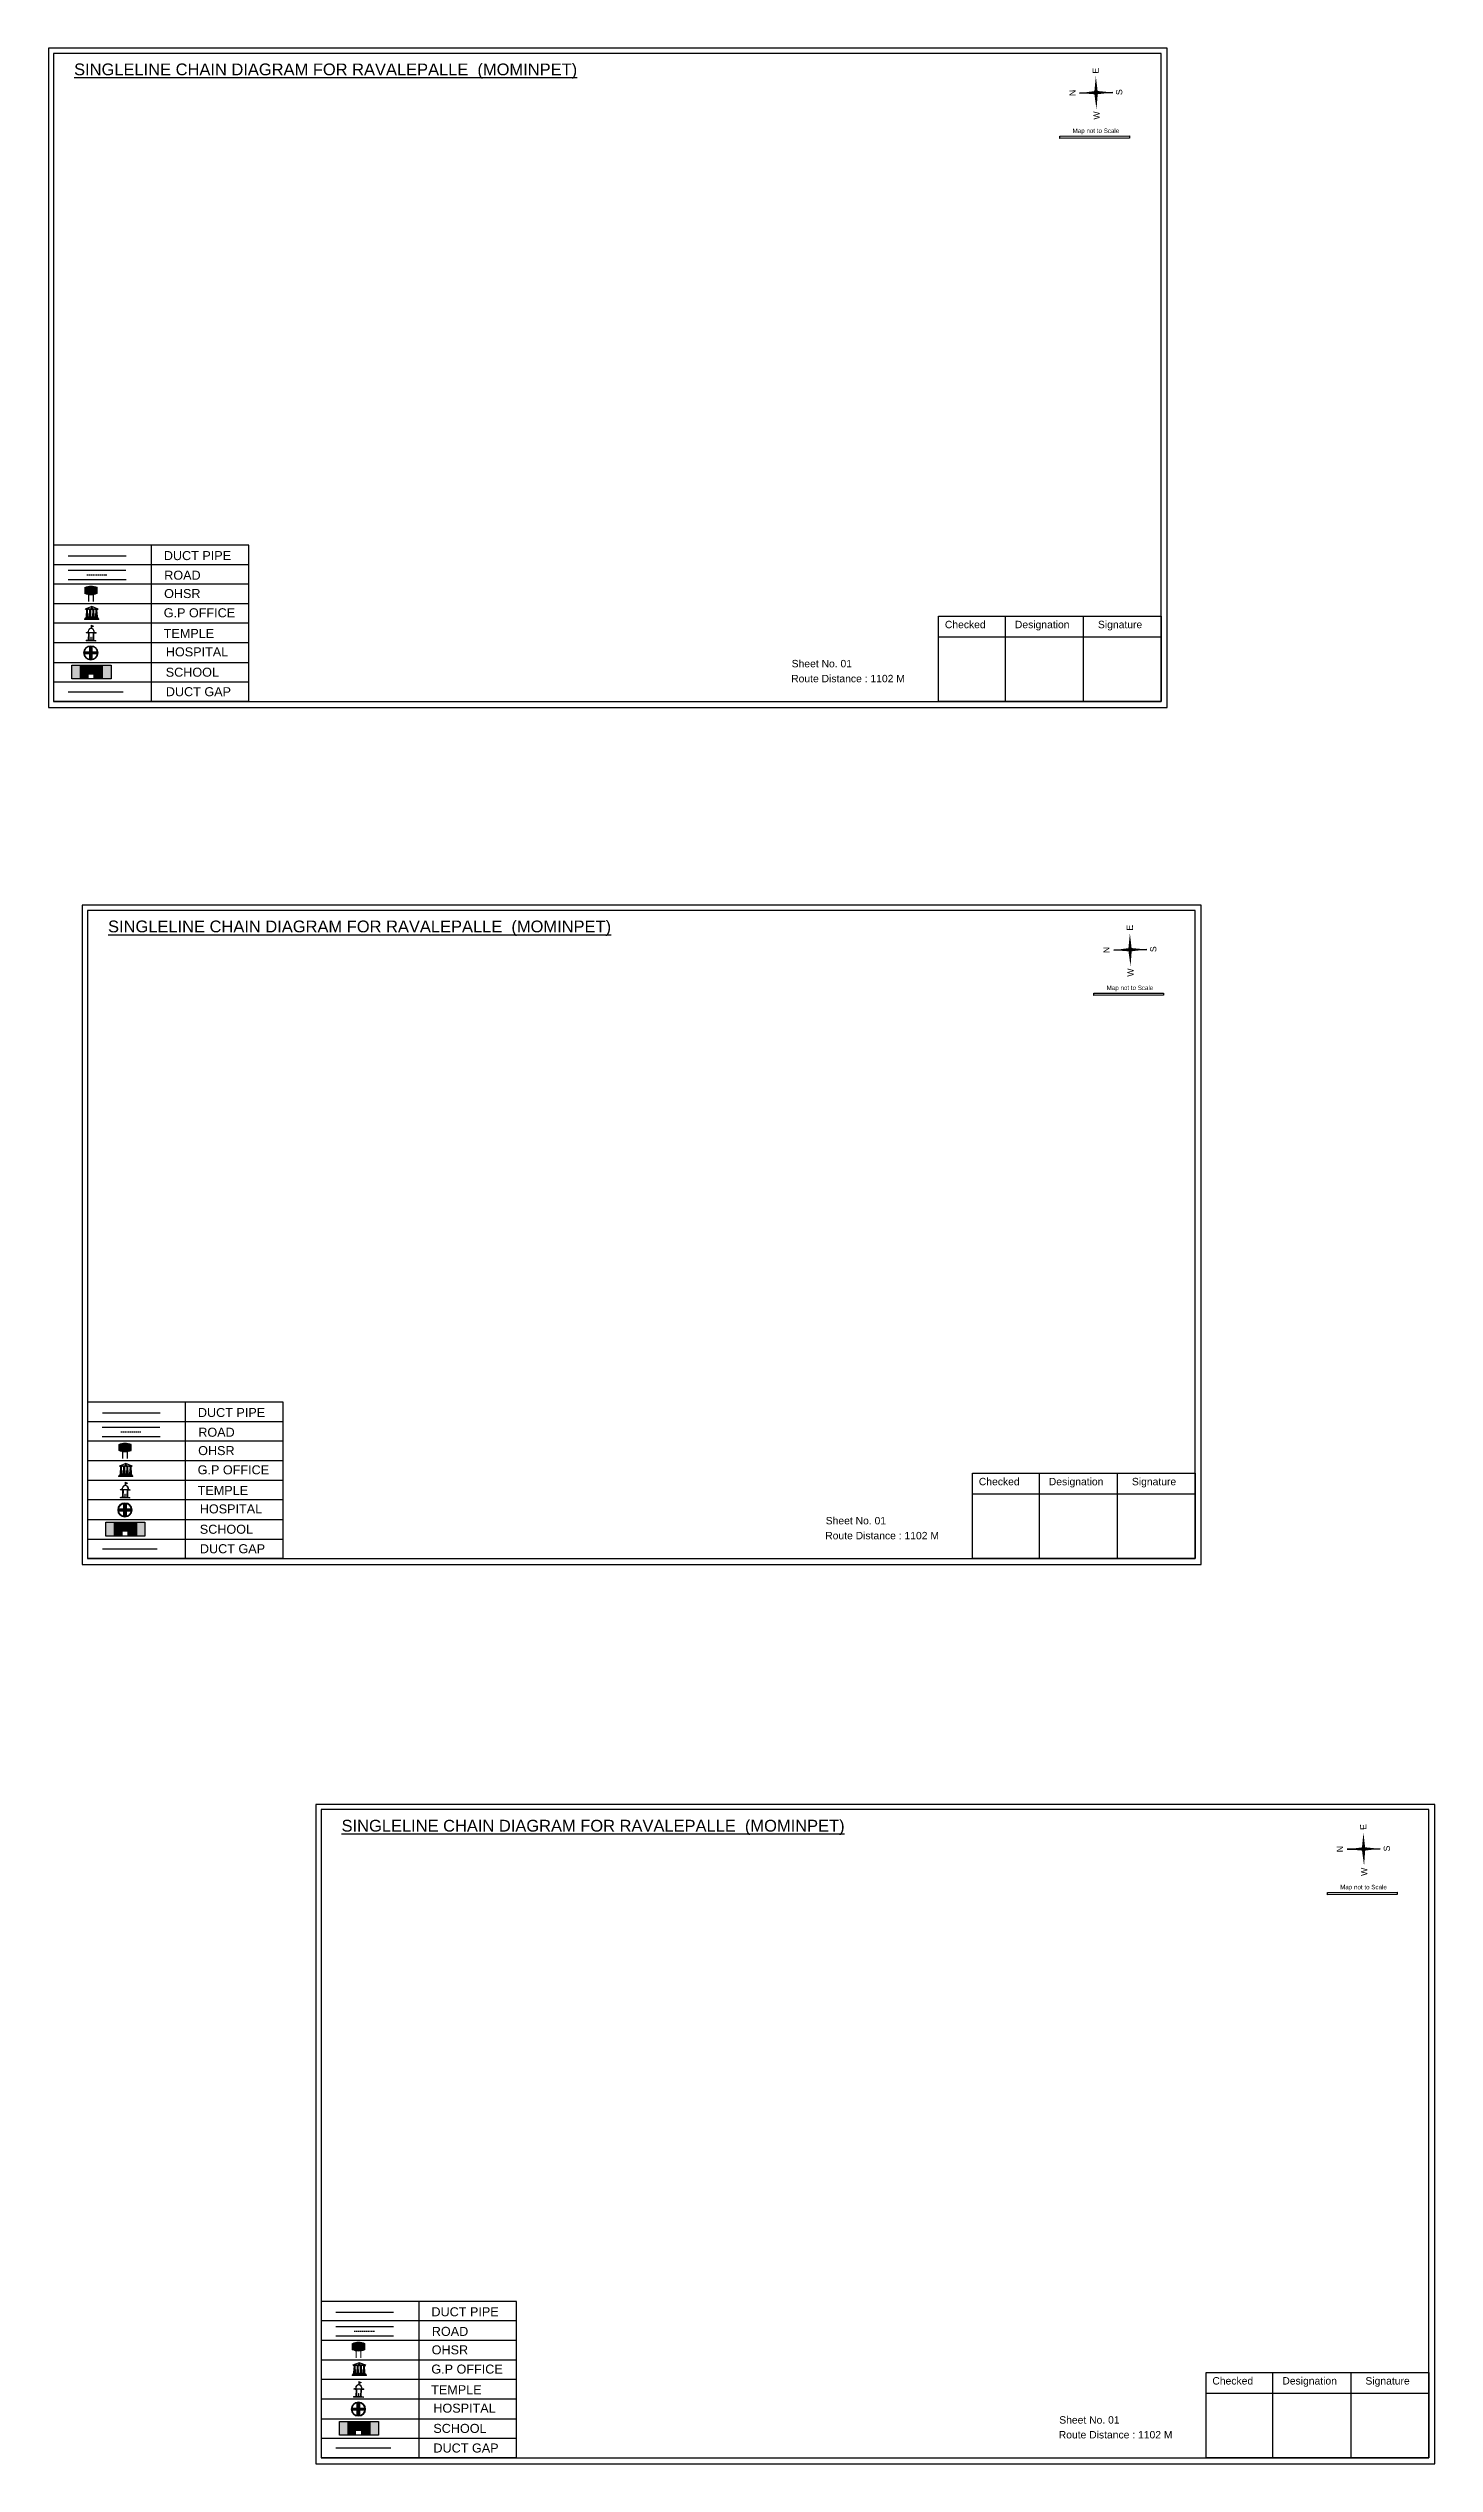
# Model space of a CAD drawing. Header units: inches. Extents: x -117 to 51867, y -12715 to 3423.
# Drawn here: x 35783 to 36886, y -10334 to -8412 of the extents above; entities that cross this region are included whole.
import ezdxf

# ---------------------------------------------------------------- set-up
doc = ezdxf.new("R2010")
doc.units = ezdxf.units.IN
doc.header["$MEASUREMENT"] = 0
doc.linetypes.add('DASHEDX2', pattern=[1.5, 1, -0.5])
doc.layers.add('LANDMARK', color=7, linetype='Continuous')
doc.layers.add('OHT', color=7, linetype='Continuous')
doc.styles.get("Standard").update_dxf_attribs({"font": 'arial.ttf'})

# ---------------------------------------------------------------- blocks, each defined once
blk = doc.blocks.new('OHT')
at = {"linetype": 'Continuous', "lineweight": 0, "true_color": 0x0ffffc}
blk.add_hatch(color=4, dxfattribs=at).paths.add_polyline_path([(0.01, 1), (0, 1, 0.101323), (-0.4, 0.92), (-0.4, 0.52, 0.194075), (0.4, 0.52), (0.4, 0.92, 0.097877)])
at = {"color": 4, "linetype": 'Continuous', "lineweight": 0, "true_color": 0x0ffffc, "flags": 128}
for points in [[(-0.4, 0.52), (-0.4, 0.92)], [(0.4, 0.52), (0.4, 0.92)]]:
    blk.add_lwpolyline(points, dxfattribs=at)
at = {"color": 4, "linetype": 'Continuous', "lineweight": 0, "true_color": 0x0ffffc, "const_width": 0.075, "flags": 128}
for points in [[(-0.15, 0), (-0.15, 0.48)], [(0.15, 0), (0.15, 0.47)]]:
    blk.add_lwpolyline(points, dxfattribs=at)
at = {"color": 4, "linetype": 'Continuous', "lineweight": 0, "true_color": 0x0ffffc}
for centre, radius, start, end in [((0.01, -0.02), 1.02, 67.3109, 113.4711), ((0, 1.51), 1.07, 247.7682, 291.7007)]:
    blk.add_arc(centre, radius, start, end, dxfattribs=at)
blk = doc.blocks.new('Government_Office')
at = {"linetype": 'Continuous', "lineweight": 0, "true_color": 0xff0000}
for points in [[(-0.5, 0.05), (0.5, 0.05), (0.5, 0), (-0.5, 0)], [(-0.45, 0.08), (-0.45, 0.12), (0.45, 0.12), (0.45, 0.08)], [(-0.4, 0.14), (-0.4, 0.18), (0.4, 0.18), (0.4, 0.14)]]:
    blk.add_hatch(color=1, dxfattribs=at).paths.add_polyline_path(points)
h = blk.add_hatch(color=1, dxfattribs=at)
h.paths.add_polyline_path([(0.44, 0.72), (0.45, 0.75), (0, 0.93), (-0.45, 0.75), (-0.44, 0.72)])
h.paths.add_polyline_path([(0.36, 0.75), (-0.36, 0.75), (0, 0.9)], flags=16)
h.paths.add_polyline_path([(0, 0.78, -1), (0, 0.87, -1)], flags=0)
h = blk.add_hatch(color=1, dxfattribs=at)
edge = h.paths.add_edge_path()
edge.add_line((-0.27, 0.2), (-0.3, 0.68))
edge.add_line((-0.3, 0.68), (-0.29, 0.68))
edge.add_arc((-0.28, 0.69), 0.0176, 225.304, 441.5659)
edge.add_line((-0.28, 0.7), (-0.39, 0.7))
edge.add_arc((-0.39, 0.69), 0.0176, 98.4341, 314.696)
edge.add_line((-0.38, 0.68), (-0.37, 0.68))
edge.add_line((-0.37, 0.68), (-0.4, 0.2))
edge.add_line((-0.4, 0.2), (-0.27, 0.2))
h = blk.add_hatch(color=1, dxfattribs=at)
edge = h.paths.add_edge_path()
edge.add_line((-0.05, 0.2), (-0.07, 0.68))
edge.add_line((-0.07, 0.68), (-0.07, 0.68))
edge.add_arc((-0.05, 0.69), 0.0176, 225.304, 441.5659)
edge.add_line((-0.05, 0.7), (-0.17, 0.7))
edge.add_arc((-0.17, 0.69), 0.0176, 98.4341, 314.696)
edge.add_line((-0.16, 0.68), (-0.15, 0.68))
edge.add_line((-0.15, 0.68), (-0.18, 0.2))
edge.add_line((-0.18, 0.2), (-0.05, 0.2))
h = blk.add_hatch(color=1, dxfattribs=at)
edge = h.paths.add_edge_path()
edge.add_arc((0, 0.83), 0.0467, 90, 270)
edge.add_arc((0, 0.83), 0.0467, 270, 450)
h = blk.add_hatch(color=1, dxfattribs=at)
edge = h.paths.add_edge_path()
edge.add_line((0.18, 0.2), (0.15, 0.68))
edge.add_line((0.15, 0.68), (0.16, 0.68))
edge.add_arc((0.17, 0.69), 0.0176, 225.304, 441.5659)
edge.add_line((0.17, 0.7), (0.05, 0.7))
edge.add_arc((0.05, 0.69), 0.0176, 98.4341, 314.696)
edge.add_line((0.07, 0.68), (0.07, 0.68))
edge.add_line((0.07, 0.68), (0.05, 0.2))
edge.add_line((0.05, 0.2), (0.18, 0.2))
h = blk.add_hatch(color=1, dxfattribs=at)
edge = h.paths.add_edge_path()
edge.add_line((0.4, 0.2), (0.37, 0.68))
edge.add_line((0.37, 0.68), (0.38, 0.68))
edge.add_arc((0.39, 0.69), 0.0176, 225.304, 441.5659)
edge.add_line((0.4, 0.7), (0.28, 0.7))
edge.add_arc((0.28, 0.69), 0.0176, 98.4341, 314.696)
edge.add_line((0.29, 0.68), (0.3, 0.68))
edge.add_line((0.3, 0.68), (0.27, 0.2))
edge.add_line((0.27, 0.2), (0.4, 0.2))
at = {"color": 1, "linetype": 'Continuous', "lineweight": 0, "true_color": 0xff0000, "flags": 128}
for points in [[(-0.5, 0.05), (0.5, 0.05), (0.5, 0), (-0.5, 0)], [(-0.45, 0.75), (-0.44, 0.72), (0.44, 0.72), (0.45, 0.75), (0, 0.93)], [(-0.45, 0.08), (-0.45, 0.12), (0.45, 0.12), (0.45, 0.08)], [(-0.4, 0.14), (-0.4, 0.18), (0.4, 0.18), (0.4, 0.14)], [(-0.36, 0.75), (0.36, 0.75), (0, 0.9)]]:
    blk.add_lwpolyline(points, close=True, dxfattribs=at)
for points in [[(-0.27, 0.2), (-0.3, 0.68), (-0.29, 0.68, 1.379694), (-0.28, 0.7), (-0.39, 0.7, 1.379694), (-0.38, 0.68), (-0.37, 0.68), (-0.4, 0.2)], [(-0.05, 0.2), (-0.07, 0.68), (-0.07, 0.68, 1.379694), (-0.05, 0.7), (-0.17, 0.7, 1.379694), (-0.16, 0.68), (-0.15, 0.68), (-0.18, 0.2)], [(0, 0.87, 1), (0, 0.78, 1)], [(0.18, 0.2), (0.15, 0.68), (0.16, 0.68, 1.379694), (0.17, 0.7), (0.05, 0.7, 1.379694), (0.07, 0.68), (0.07, 0.68), (0.05, 0.2)], [(0.4, 0.2), (0.37, 0.68), (0.38, 0.68, 1.379694), (0.4, 0.7), (0.28, 0.7, 1.379694), (0.29, 0.68), (0.3, 0.68), (0.27, 0.2)]]:
    blk.add_lwpolyline(points, format="xyb", close=True, dxfattribs=at)
blk = doc.blocks.new('Temple')
at = {"linetype": 'Continuous', "lineweight": 0, "true_color": 0xff0000}
h = blk.add_hatch(color=1, dxfattribs=at)
edge = h.paths.add_edge_path()
edge.add_line((0.17, 0.49), (0.22, 0.49))
edge.add_line((0.22, 0.49), (0.22, 0.5))
edge.add_line((0.22, 0.5), (0.31, 0.5))
edge.add_line((0.31, 0.5), (0.31, 0.53))
edge.add_line((0.31, 0.53), (0.26, 0.53))
edge.add_line((0.26, 0.53), (0.26, 0.54))
edge.add_line((0.26, 0.54), (0.2, 0.54))
edge.add_spline(control_points=[(0.2, 0.54), (0.2, 0.59), (0.19, 0.64), (0.14, 0.74), (0.09, 0.79), (0.03, 0.8), (0.02, 0.81), (0.01, 0.81)], knot_values=[4.712389, 4.712389, 4.712389, 4.712389, 5.278166, 5.278166, 6.117402, 6.117402, 6.223801, 6.223801, 6.223801, 6.223801], degree=3, periodic=0)
edge.add_line((0.01, 0.81), (0.01, 0.79))
edge.add_line((0.01, 0.79), (-0.01, 0.79))
edge.add_line((-0.01, 0.79), (-0.01, 0.81))
edge.add_spline(control_points=[(-0.01, 0.81), (-0.05, 0.8), (-0.1, 0.78), (-0.17, 0.7), (-0.2, 0.63), (-0.2, 0.55), (-0.2, 0.55), (-0.2, 0.54)], knot_values=[6.343965, 6.343965, 6.343965, 6.343965, 6.956638, 6.956638, 7.795874, 7.795874, 7.853982, 7.853982, 7.853982, 7.853982], degree=3, periodic=0)
edge.add_line((-0.2, 0.54), (-0.26, 0.54))
edge.add_line((-0.26, 0.54), (-0.26, 0.53))
edge.add_line((-0.26, 0.53), (-0.31, 0.53))
edge.add_line((-0.31, 0.53), (-0.31, 0.5))
edge.add_line((-0.31, 0.5), (-0.22, 0.5))
edge.add_line((-0.22, 0.5), (-0.22, 0.49))
edge.add_line((-0.22, 0.49), (-0.17, 0.49))
edge.add_line((-0.17, 0.49), (-0.17, 0.07))
edge.add_arc((-0.2, 0.07), 0.03, -90, 0, ccw=False)
edge.add_line((-0.2, 0.04), (-0.26, 0.04))
edge.add_line((-0.26, 0.04), (-0.26, 0.03))
edge.add_line((-0.26, 0.03), (-0.31, 0.03))
edge.add_line((-0.31, 0.03), (-0.31, 0))
edge.add_line((-0.31, 0), (0.31, 0))
edge.add_line((0.31, 0), (0.31, 0.03))
edge.add_line((0.31, 0.03), (0.26, 0.03))
edge.add_line((0.26, 0.03), (0.26, 0.04))
edge.add_line((0.26, 0.04), (0.2, 0.04))
edge.add_arc((0.2, 0.07), 0.03, 180, 270, ccw=False)
edge.add_line((0.17, 0.07), (0.17, 0.49))
h.paths.add_polyline_path([(0.12, 0.07, -0.414214), (0.1, 0.04), (0.05, 0.04), (0.05, 0.03), (-0.05, 0.03), (-0.05, 0.04), (-0.1, 0.04, -0.414214), (-0.12, 0.07), (-0.12, 0.5), (0.12, 0.5)], flags=16)
edge = h.paths.add_edge_path(flags=16)
edge.add_ellipse((0, 0.54), major_axis=(0, 0.242), ratio=0.722808, start_angle=270, end_angle=450, ccw=False)
edge.add_line((0.17, 0.54), (-0.17, 0.54))
h.paths.add_polyline_path([(0.01, 0.23), (0.01, 0.07), (-0.01, 0.07), (-0.01, 0.23)], flags=0)
at = {"linetype": 'Continuous', "lineweight": 0, "true_color": 0xe66000}
blk.add_hatch(color=32, dxfattribs=at).paths.add_polyline_path([(-0.01, 1), (0.15, 0.93), (0, 0.85)])
at = {"linetype": 'Continuous', "lineweight": 0, "true_color": 0xff0000}
h = blk.add_hatch(color=1, dxfattribs=at)
edge = h.paths.add_edge_path()
edge.add_line((0.01, 0.86), (0, 0.85))
edge.add_line((0, 0.85), (0, 0.93))
edge.add_line((0, 0.93), (-0.01, 0.93))
edge.add_line((-0.01, 0.93), (-0.01, 0.81))
edge.add_spline(control_points=[(-0.01, 0.81), (0, 0.81), (0, 0.81), (0.01, 0.81)], knot_values=[6.223801, 6.223801, 6.223801, 6.223801, 6.343965, 6.343965, 6.343965, 6.343965], degree=3, periodic=0)
edge.add_line((0.01, 0.81), (0.01, 0.86))
h = blk.add_hatch(color=1, dxfattribs=at)
edge = h.paths.add_edge_path()
edge.add_line((0.01, 0.79), (0.01, 0.81))
edge.add_spline(control_points=[(0.01, 0.81), (0, 0.81), (0, 0.81), (-0.01, 0.81)], knot_values=[6.223801, 6.223801, 6.223801, 6.223801, 6.343965, 6.343965, 6.343965, 6.343965], degree=3, periodic=0)
edge.add_line((-0.01, 0.81), (-0.01, 0.79))
edge.add_line((-0.01, 0.79), (0.01, 0.79))
at = {"color": 1, "linetype": 'Continuous', "lineweight": 0, "true_color": 0xff0000, "flags": 128}
blk.add_lwpolyline([(0.2, 0.54), (0.26, 0.54), (0.26, 0.53), (0.31, 0.53), (0.31, 0.5), (0.22, 0.5), (0.22, 0.49), (0.17, 0.49), (0.17, 0.07, 0.414214), (0.2, 0.04), (0.26, 0.04), (0.26, 0.03), (0.31, 0.03), (0.31, 0), (-0.31, 0), (-0.31, 0.03), (-0.26, 0.03), (-0.26, 0.04), (-0.2, 0.04, 0.414214), (-0.17, 0.07), (-0.17, 0.49), (-0.22, 0.49), (-0.22, 0.5), (-0.31, 0.5), (-0.31, 0.53), (-0.26, 0.53), (-0.26, 0.54), (-0.2, 0.54)], format="xyb", dxfattribs=at)
blk.add_lwpolyline([(-0.17, 0.54), (0.17, 0.54)], dxfattribs=at)
blk.add_lwpolyline([(0.12, 0.5), (0.12, 0.07, -0.414214), (0.1, 0.04), (0.05, 0.04), (0.05, 0.03), (-0.05, 0.03), (-0.05, 0.04), (-0.1, 0.04, -0.414214), (-0.12, 0.07), (-0.12, 0.5)], format="xyb", close=True, dxfattribs=at)
at = {"color": 32, "linetype": 'Continuous', "lineweight": 0, "true_color": 0xe66000, "flags": 128}
blk.add_lwpolyline([(-0.01, 1), (0.15, 0.93), (0, 0.85), (-0.01, 1)], dxfattribs=at)
at = {"color": 1, "linetype": 'Continuous', "lineweight": 0, "true_color": 0xff0000, "flags": 128}
for points in [[(0.01, 0.93), (-0.01, 0.93), (-0.01, 0.79), (0.01, 0.79)], [(0.01, 0.23), (-0.01, 0.23), (-0.01, 0.07), (0.01, 0.07)]]:
    blk.add_lwpolyline(points, close=True, dxfattribs=at)
at = {"color": 1, "linetype": 'Continuous', "lineweight": 0, "true_color": 0xff0000}
blk.add_ellipse((0, 0.54), major_axis=(0, 0.242), ratio=0.722808, start_param=4.712389, end_param=7.853982, dxfattribs=at)
blk.add_open_spline([(0.2, 0.54), (0.2, 0.59), (0.19, 0.64), (0.14, 0.74), (0.09, 0.79), (-0.02, 0.82), (-0.08, 0.79), (-0.17, 0.7), (-0.2, 0.63), (-0.2, 0.55), (-0.2, 0.55), (-0.2, 0.54)], degree=3, knots=[4.712389, 4.712389, 4.712389, 4.712389, 5.278166, 5.278166, 6.117402, 6.117402, 6.956638, 6.956638, 7.795874, 7.795874, 7.853982, 7.853982, 7.853982, 7.853982], dxfattribs=at)
blk = doc.blocks.new('*U94')
at = {"color": 0, "linetype": 'DASHEDX2', "transparency": 16777216}
blk.add_line((-8.2, 0), (8, 0), dxfattribs=at)
blk = doc.blocks.new('Hospital')
at = {"linetype": 'Continuous', "lineweight": 0, "true_color": 0x000000}
h = blk.add_hatch(color=18, dxfattribs=at)
h.paths.add_polyline_path([(-0.5, 0, 1), (0.5, 0, 1)])
h.paths.add_polyline_path([(0.45, 0, -1), (-0.45, 0, -1)], flags=16)
at = {"linetype": 'Continuous', "true_color": 0xff0000}
blk.add_hatch(color=1, dxfattribs=at).paths.add_polyline_path([(-0.39, 0.08), (-0.08, 0.08), (-0.08, 0.39), (0.08, 0.39), (0.08, 0.08), (0.39, 0.08), (0.39, -0.08), (0.08, -0.08), (0.08, -0.39), (-0.08, -0.39), (-0.08, -0.08), (-0.39, -0.08)])
at = {"color": 1, "linetype": 'Continuous', "true_color": 0xff0000, "flags": 128}
blk.add_lwpolyline([(-0.39, 0.08), (-0.08, 0.08), (-0.08, 0.39), (0.08, 0.39), (0.08, 0.08), (0.39, 0.08), (0.39, -0.08), (0.08, -0.08), (0.08, -0.39), (-0.08, -0.39), (-0.08, -0.08), (-0.39, -0.08)], close=True, dxfattribs=at)
at = {"color": 18, "linetype": 'Continuous', "lineweight": 0, "true_color": 0x000000}
for radius in [0.5, 0.446]:
    blk.add_circle((0, 0), radius, dxfattribs=at)
blk = doc.blocks.new('*U96')
at = {"color": 0, "linetype": 'DASHEDX2', "transparency": 16777216}
blk.add_line((-8.2, 0), (8, 0), dxfattribs=at)
blk = doc.blocks.new('*U98')
at = {"color": 0, "linetype": 'DASHEDX2', "transparency": 16777216}
blk.add_line((-8.2, 0), (8, 0), dxfattribs=at)

msp = doc.modelspace()

# ---------------------------------------------------------------- hatches: boundary and pattern name
at = {"true_color": 0x0093dd}
h = msp.add_hatch(color=142, dxfattribs=at)
h.dxf.hatch_style = 1
h.paths.add_polyline_path([(36587.9, -8481.9), (36587.9, -8483.8), (36643.4, -8483.6), (36643.4, -8481.8)])
at = {"true_color": 0xc8c92d}
h = msp.add_hatch(color=52, dxfattribs=at)
h.dxf.hatch_style = 1
h.paths.add_polyline_path([(35808, -8902.8), (35801.9, -8902.8), (35801.9, -8913.9), (35808, -8913.9)])
h.paths.add_polyline_path([(35832.9, -8902.8), (35826.7, -8902.8), (35826.7, -8913.9), (35832.9, -8913.9)])
at = {"true_color": 0x293189}
h = msp.add_hatch(color=177, dxfattribs=at)
h.dxf.hatch_style = 1
h.paths.add_polyline_path([(35826.7, -8902.8), (35808, -8902.8), (35808, -8913.9), (35815.1, -8913.9), (35815.1, -8910.3), (35818.9, -8910.3), (35818.9, -8913.9), (35826.7, -8913.9)])
h.paths.add_polyline_path([(35810.7, -8905.3), (35809.3, -8905.3), (35809.3, -8904.1), (35810.7, -8904.1)], flags=16)
h.paths.add_polyline_path([(35823.6, -8905.3), (35823.6, -8904.1), (35825, -8904.1), (35825, -8905.3)], flags=16)
at = {"true_color": 0x0093dd}
h = msp.add_hatch(color=142, dxfattribs=at)
h.dxf.hatch_style = 1
h.paths.add_polyline_path([(36614.9, -9163.9), (36614.9, -9165.7), (36670.4, -9165.6), (36670.4, -9163.8)])
at = {"true_color": 0xc8c92d}
h = msp.add_hatch(color=52, dxfattribs=at)
h.dxf.hatch_style = 1
h.paths.add_polyline_path([(35835.1, -9584.8), (35828.9, -9584.8), (35828.9, -9595.9), (35835.1, -9595.9)])
h.paths.add_polyline_path([(35859.9, -9584.8), (35853.8, -9584.8), (35853.8, -9595.9), (35859.9, -9595.9)])
at = {"true_color": 0x293189}
h = msp.add_hatch(color=177, dxfattribs=at)
h.dxf.hatch_style = 1
h.paths.add_polyline_path([(35853.8, -9584.8), (35835.1, -9584.8), (35835.1, -9595.9), (35842.1, -9595.9), (35842.1, -9592.3), (35846, -9592.3), (35846, -9595.9), (35853.8, -9595.9)])
h.paths.add_polyline_path([(35837.8, -9587.3), (35836.4, -9587.3), (35836.4, -9586), (35837.8, -9586)], flags=16)
h.paths.add_polyline_path([(35850.6, -9587.3), (35850.6, -9586), (35852, -9586), (35852, -9587.3)], flags=16)
at = {"true_color": 0x0093dd}
h = msp.add_hatch(color=142, dxfattribs=at)
h.dxf.hatch_style = 1
h.paths.add_polyline_path([(36800.7, -9879.5), (36800.7, -9881.3), (36856.2, -9881.2), (36856.2, -9879.4)])
at = {"true_color": 0xc8c92d}
h = msp.add_hatch(color=52, dxfattribs=at)
h.dxf.hatch_style = 1
h.paths.add_polyline_path([(36020.9, -10300.4), (36014.7, -10300.4), (36014.7, -10311.5), (36020.9, -10311.5)])
h.paths.add_polyline_path([(36045.8, -10300.4), (36039.6, -10300.4), (36039.6, -10311.5), (36045.8, -10311.5)])
at = {"true_color": 0x293189}
h = msp.add_hatch(color=177, dxfattribs=at)
h.dxf.hatch_style = 1
h.paths.add_polyline_path([(36039.6, -10300.4), (36020.9, -10300.4), (36020.9, -10311.5), (36027.9, -10311.5), (36027.9, -10307.9), (36031.8, -10307.9), (36031.8, -10311.5), (36039.6, -10311.5)])
h.paths.add_polyline_path([(36023.6, -10302.9), (36022.2, -10302.9), (36022.2, -10301.6), (36023.6, -10301.6)], flags=16)
h.paths.add_polyline_path([(36036.5, -10302.9), (36036.5, -10301.6), (36037.8, -10301.6), (36037.8, -10302.9)], flags=16)

# ---------------------------------------------------------------- linework, layer by layer
for p, q in [((36629.9, -8447.2), (36603.6, -8447.7)), ((36603.6, -8447.7), (36629.9, -8447.2)), ((36629.9, -8447.2), (36603.6, -8447.7)), ((36616.8, -8447.4), (36629.9, -8447.2)), ((35787.2, -8807.4), (35787.2, -8930.6)), ((35865, -8807.4), (35865, -8931.8)), ((35942.7, -8823), (35787.2, -8823)), ((35942.7, -8838.5), (35787.2, -8838.5)), ((35798.9, -8827.3), (35844.7, -8827.3)), ((35798.9, -8834.8), (35845, -8834.8)), ((35942.7, -8854.1), (35787.2, -8854.1)), ((35942.7, -8869.6), (35787.2, -8869.6)), ((35942.7, -8885.2), (35787.2, -8885.2)), ((35787.2, -8900.7), (35942.7, -8900.7)), ((35787.2, -8916.3), (35942.7, -8916.3)), ((35787.2, -8930.6), (35787.2, -8931.8)), ((35787.2, -8930.9), (35787.2, -8931.8)), ((35942.7, -8931.8), (35787.2, -8931.8)), ((36657, -9129.2), (36630.7, -9129.7)), ((36630.7, -9129.7), (36657, -9129.2)), ((36657, -9129.2), (36630.7, -9129.7)), ((36643.8, -9129.4), (36657, -9129.2)), ((35814.3, -9489.4), (35814.3, -9612.6)), ((35892, -9489.4), (35892, -9613.8)), ((35969.8, -9505), (35814.3, -9505)), ((35825.9, -9509.2), (35871.8, -9509.2)), ((35969.8, -9520.5), (35814.3, -9520.5)), ((35825.9, -9516.8), (35872, -9516.8)), ((35969.8, -9536.1), (35814.3, -9536.1)), ((35969.8, -9551.6), (35814.3, -9551.6)), ((35969.8, -9567.2), (35814.3, -9567.2)), ((35814.3, -9582.7), (35969.8, -9582.7)), ((35814.3, -9598.3), (35969.8, -9598.3)), ((35814.2, -9612.8), (35814.2, -9613.8)), ((35814.3, -9612.6), (35814.3, -9613.8)), ((35969.8, -9613.8), (35814.3, -9613.8)), ((36842.8, -9844.8), (36816.5, -9845.2)), ((36816.5, -9845.2), (36842.8, -9844.8)), ((36842.8, -9844.8), (36816.5, -9845.2)), ((36829.7, -9845), (36842.8, -9844.8)), ((36000.1, -10205), (36000.1, -10328.2)), ((36077.8, -10205), (36077.8, -10329.4)), ((36155.6, -10220.5), (36000.1, -10220.5)), ((36011.7, -10224.8), (36057.6, -10224.8)), ((36155.6, -10236.1), (36000.1, -10236.1)), ((36011.7, -10232.3), (36057.8, -10232.3)), ((36155.6, -10251.6), (36000.1, -10251.6)), ((36155.6, -10267.2), (36000.1, -10267.2)), ((36155.6, -10282.7), (36000.1, -10282.7)), ((36000.1, -10298.3), (36155.6, -10298.3)), ((36000.1, -10313.8), (36155.6, -10313.8)), ((36000.1, -10328.2), (36000.1, -10329.4)), ((36000.1, -10328.4), (36000.1, -10329.4)), ((36155.6, -10329.4), (36000.1, -10329.4))]:
    msp.add_line(p, q)
at = {"color": 1}
for p, q in [((36603.6, -8447.7), (36616.8, -8447.4)), ((36630.7, -9129.7), (36643.8, -9129.4)), ((36816.5, -9845.2), (36829.6, -9845))]:
    msp.add_line(p, q, dxfattribs=at)
at = {"color": 242, "true_color": 0xcd2027}
for p, q in [((36544.3, -8864), (36544.3, -8931.9)), ((36606.5, -8864), (36606.5, -8931.9)), ((36491.3, -8880.4), (36668.5, -8880.4)), ((36571.3, -9546), (36571.3, -9613.9)), ((36633.5, -9546), (36633.5, -9613.9)), ((36518.3, -9562.4), (36695.6, -9562.4)), ((36757.1, -10261.6), (36757.1, -10329.4)), ((36819.3, -10261.6), (36819.3, -10329.4)), ((36704.2, -10278), (36881.4, -10278))]:
    msp.add_line(p, q, dxfattribs=at)
for points in [[(35783.1, -8412), (35783.1, -8936.5), (36673.2, -8936.5), (36673.2, -8412)], [(35787.2, -8416.1), (35787.2, -8931.8), (36668.5, -8931.8), (36668.5, -8416.1)], [(35833, -8902.8), (35833, -8913.9), (35801.9, -8913.9), (35801.9, -8902.8)], [(35810.7, -8904.1), (35810.7, -8905.3), (35809.3, -8905.3), (35809.3, -8904.1)], [(35823.6, -8905.3), (35823.6, -8904.1), (35825, -8904.1), (35825, -8905.3)], [(35810.1, -9094), (35810.1, -9618.5), (36700.3, -9618.5), (36700.3, -9094)], [(35814.2, -9098), (35814.2, -9613.8), (36695.6, -9613.8), (36695.6, -9098)], [(35860, -9584.8), (35860, -9595.9), (35828.9, -9595.9), (35828.9, -9584.8)], [(35837.8, -9586), (35837.8, -9587.3), (35836.4, -9587.3), (35836.4, -9586)], [(35850.6, -9587.3), (35850.6, -9586), (35852, -9586), (35852, -9587.3)], [(35995.9, -9809.6), (35995.9, -10334.1), (36886.1, -10334.1), (36886.1, -9809.6)], [(36000.1, -9813.6), (36000.1, -10329.4), (36881.4, -10329.4), (36881.4, -9813.6)], [(36045.8, -10300.4), (36045.8, -10311.5), (36014.7, -10311.5), (36014.7, -10300.4)], [(36023.6, -10301.6), (36023.6, -10302.9), (36022.2, -10302.9), (36022.2, -10301.6)], [(36036.5, -10302.9), (36036.5, -10301.6), (36037.8, -10301.6), (36037.8, -10302.9)]]:
    msp.add_lwpolyline(points, close=True)
at = {"color": 142, "true_color": 0x0093dd}
for points in [[(36643.4, -8483.6), (36587.9, -8483.8), (36587.9, -8481.9), (36643.4, -8481.8), (36643.4, -8483.6)], [(36670.4, -9165.6), (36614.9, -9165.7), (36614.9, -9163.9), (36670.4, -9163.8), (36670.4, -9165.6)], [(36856.2, -9881.2), (36800.7, -9881.3), (36800.7, -9879.5), (36856.2, -9879.4), (36856.2, -9881.2)]]:
    msp.add_lwpolyline(points, dxfattribs=at)
for points in [[(35942.7, -8931.8), (35942.7, -8807.4), (35787.2, -8807.4)], [(35813.7, -8913.9), (35813.7, -8909.8), (35820.2, -8909.8), (35820.2, -8913.9)], [(35969.8, -9613.8), (35969.8, -9489.4), (35814.3, -9489.4)], [(35840.8, -9595.9), (35840.8, -9591.8), (35847.3, -9591.8), (35847.3, -9595.9)], [(36155.6, -10329.4), (36155.6, -10205), (36000.1, -10205)], [(36026.6, -10311.5), (36026.6, -10307.4), (36033.1, -10307.4), (36033.1, -10311.5)]]:
    msp.add_lwpolyline(points)
at = {"color": 242, "true_color": 0xcd2027}
for points in [[(36668.5, -8931.9), (36491.3, -8931.9), (36491.3, -8864), (36668.5, -8864)], [(36695.6, -9613.9), (36518.3, -9613.9), (36518.3, -9546), (36695.6, -9546)], [(36881.4, -10329.4), (36704.2, -10329.4), (36704.2, -10261.6), (36881.4, -10261.6)]]:
    msp.add_lwpolyline(points, close=True, dxfattribs=at)
for points in [[(36618.1, -8447.4), (36615.2, -8447.5), (36616.5, -8434.3)], [(36618.1, -8447.4), (36615.2, -8447.5), (36616.5, -8434.3)], [(36618.1, -8447.4), (36615.2, -8447.5), (36617, -8460.6)], [(36618.1, -8447.4), (36615.2, -8447.5), (36617, -8460.6)], [(36616.8, -8448.7), (36616.8, -8445.9), (36629.9, -8447.2)], [(36616.8, -8448.7), (36616.8, -8445.9), (36629.9, -8447.2)], [(36645.1, -9129.4), (36642.3, -9129.4), (36643.6, -9116.3)], [(36645.1, -9129.4), (36642.3, -9129.4), (36643.6, -9116.3)], [(36645.1, -9129.4), (36642.3, -9129.4), (36644.1, -9142.6)], [(36645.1, -9129.4), (36642.3, -9129.4), (36644.1, -9142.6)], [(36643.9, -9130.7), (36643.8, -9127.9), (36657, -9129.2)], [(36643.9, -9130.7), (36643.8, -9127.9), (36657, -9129.2)], [(36830.9, -9845), (36828.1, -9845), (36829.4, -9831.9)], [(36830.9, -9845), (36828.1, -9845), (36829.4, -9831.9)], [(36830.9, -9845), (36828.1, -9845), (36829.9, -9858.2)], [(36830.9, -9845), (36828.1, -9845), (36829.9, -9858.2)], [(36829.7, -9846.3), (36829.6, -9843.5), (36842.8, -9844.8)], [(36829.7, -9846.3), (36829.6, -9843.5), (36842.8, -9844.8)]]:
    msp.add_solid(points)
at = {"color": 1}
for points in [[(36616.8, -8448.7), (36616.8, -8445.9), (36603.6, -8447.7)], [(36616.8, -8448.7), (36616.8, -8445.9), (36603.6, -8447.7)], [(36643.9, -9130.7), (36643.8, -9127.9), (36630.7, -9129.7)], [(36643.9, -9130.7), (36643.8, -9127.9), (36630.7, -9129.7)], [(36829.7, -9846.3), (36829.6, -9843.5), (36816.5, -9845.2)], [(36829.7, -9846.3), (36829.6, -9843.5), (36816.5, -9845.2)]]:
    msp.add_solid(points, dxfattribs=at)
at = {"layer": 'OHT', "color": 5}
for p, q in [((35799, -8815.9), (35844.9, -8815.9)), ((35826.1, -9497.9), (35872, -9497.9)), ((36011.9, -10213.4), (36057.8, -10213.4))]:
    msp.add_line(p, q, dxfattribs=at)
at = {"layer": 'OHT', "color": 1}
for p, q in [((35799, -8924.1), (35842.6, -8924.1)), ((35826.1, -9606), (35869.7, -9606)), ((36011.9, -10321.6), (36055.5, -10321.6))]:
    msp.add_line(p, q, dxfattribs=at)

# ---------------------------------------------------------------- block references
at = {"linetype": 'DASHEDX2'}
for name, p in [('*U94', (35821.9, -8831)), ('*U96', (35848.9, -9513)), ('*U98', (36034.7, -10228.6))]:
    msp.add_blockref(name, p, dxfattribs=at)
at = {"layer": 'LANDMARK'}
for name, p, xscale, yscale, zscale in [('Government_Office', (35817.6, -8866.5), 11.32114773247135, 11.32114773247135, 11.32114773247135), ('Hospital', (35816.9, -8893.1), 11.41772014427468, 11.41772014427468, 11.41772014427468), ('Government_Office', (35844.7, -9548.5), 11.32114773247135, 11.32114773247135, 11.32114773247135), ('Hospital', (35844, -9575.1), 11.41772014427468, 11.41772014427468, 11.41772014427468), ('Government_Office', (36030.5, -10264), 11.32114773247135, 11.32114773247135, 11.32114773247135), ('Hospital', (36029.8, -10290.7), 11.41772014427468, 11.41772014427468, 11.41772014427468)]:
    msp.add_blockref(name, p, dxfattribs=dict(at, xscale=xscale, yscale=yscale, zscale=zscale))
at = {"layer": 'LANDMARK', "xscale": 12.62452535729322, "yscale": 12.62452535729322, "zscale": 12.62452535729322, "rotation": 358.3713438591284}
for p in [(35817, -8883.6), (35844.1, -9565.6), (36029.9, -10281.2)]:
    msp.add_blockref('Temple', p, dxfattribs=at)
at = {"layer": 'OHT', "xscale": 12.45189723782068, "yscale": 12.45189723782068, "zscale": 12.45189723782068}
for p in [(35817, -8852.4), (35844.1, -9534.4), (36029.9, -10249.9)]:
    msp.add_blockref('OHT', p, dxfattribs=at)

# ---------------------------------------------------------------- texts
at = {"color": 242, "true_color": 0xcd2027}
for p in [(35803.6, -8433.5), (35830.6, -9115.5), (36016.4, -9831.1)]:
    msp.add_text('%%USINGLELINE CHAIN DIAGRAM FOR RAVALEPALLE  (MOMINPET)', height=9.375, dxfattribs=at).set_placement(p)
for s, p in [('E', (36618.9, -8432.1)), ('N', (36600.4, -8450)), ('S', (36637.6, -8449.2)), ('W', (36619.6, -8468.7)), ('E', (36646, -9114.1)), ('N', (36627.4, -9132)), ('S', (36664.7, -9131.2)), ('W', (36646.6, -9150.7)), ('E', (36831.8, -9829.7)), ('N', (36813.2, -9847.5)), ('W', (36832.5, -9866.3)), ('S', (36850.5, -9846.8))]:
    msp.add_text(s, height=4.95, rotation=91.0063).set_placement(p)
for s, height, p in [('Map not to Scale', 3.542, (36598, -8479.4)), ('DUCT PIPE', 7.18, (35875, -8819.3)), ('ROAD ', 7.18, (35875.3, -8834.9)), ('G.P OFFICE', 7.18, (35874.9, -8864.8)), ('OHSR', 7.18, (35875.2, -8849.5)), ('TEMPLE', 7.18, (35874.9, -8881.2)), ('Checked', 5.89, (36496.4, -8873.5)), ('Designation', 5.886, (36552.1, -8873.5)), ('Signature', 5.89, (36618.2, -8873.5)), ('HOSPITAL', 7.18, (35876.6, -8895.9)), ('Sheet No. 01', 5.886, (36374.5, -8904.6)), ('SCHOOL', 7.18, (35876.5, -8912.1)), ('Route Distance : 1102 M', 5.886, (36374.1, -8916.5)), ('DUCT GAP', 7.18, (35876.6, -8927.6)), ('Map not to Scale', 3.542, (36625.1, -9161.4)), ('DUCT PIPE', 7.18, (35902.1, -9501.2)), ('ROAD ', 7.18, (35902.4, -9516.9)), ('OHSR', 7.18, (35902.3, -9531.5)), ('G.P OFFICE', 7.18, (35901.9, -9546.8)), ('Checked', 5.89, (36523.4, -9555.5)), ('Designation', 5.886, (36579.1, -9555.5)), ('Signature', 5.89, (36645.2, -9555.5)), ('TEMPLE', 7.18, (35901.9, -9563.2)), ('HOSPITAL', 7.18, (35903.6, -9577.9)), ('SCHOOL', 7.18, (35903.6, -9594.1)), ('Sheet No. 01', 5.886, (36401.6, -9586.6)), ('DUCT GAP', 7.18, (35903.7, -9609.6)), ('Route Distance : 1102 M', 5.886, (36401.2, -9598.5)), ('Map not to Scale', 3.542, (36810.9, -9877)), ('DUCT PIPE', 7.18, (36087.9, -10216.8)), ('ROAD ', 7.18, (36088.2, -10232.4)), ('OHSR', 7.18, (36088.1, -10247.1)), ('G.P OFFICE', 7.18, (36087.8, -10262.4)), ('TEMPLE', 7.18, (36087.7, -10278.8)), ('Checked', 5.89, (36709.2, -10271.1)), ('Designation', 5.886, (36764.9, -10271.1)), ('Signature', 5.89, (36831, -10271.1)), ('HOSPITAL', 7.18, (36089.4, -10293.5)), ('Sheet No. 01', 5.886, (36587.4, -10302.2)), ('SCHOOL', 7.18, (36089.4, -10309.6)), ('DUCT GAP', 7.18, (36089.5, -10325.2)), ('Route Distance : 1102 M', 5.886, (36587, -10314))]:
    msp.add_text(s, height=height).set_placement(p)

doc.saveas('drawing.dxf')
